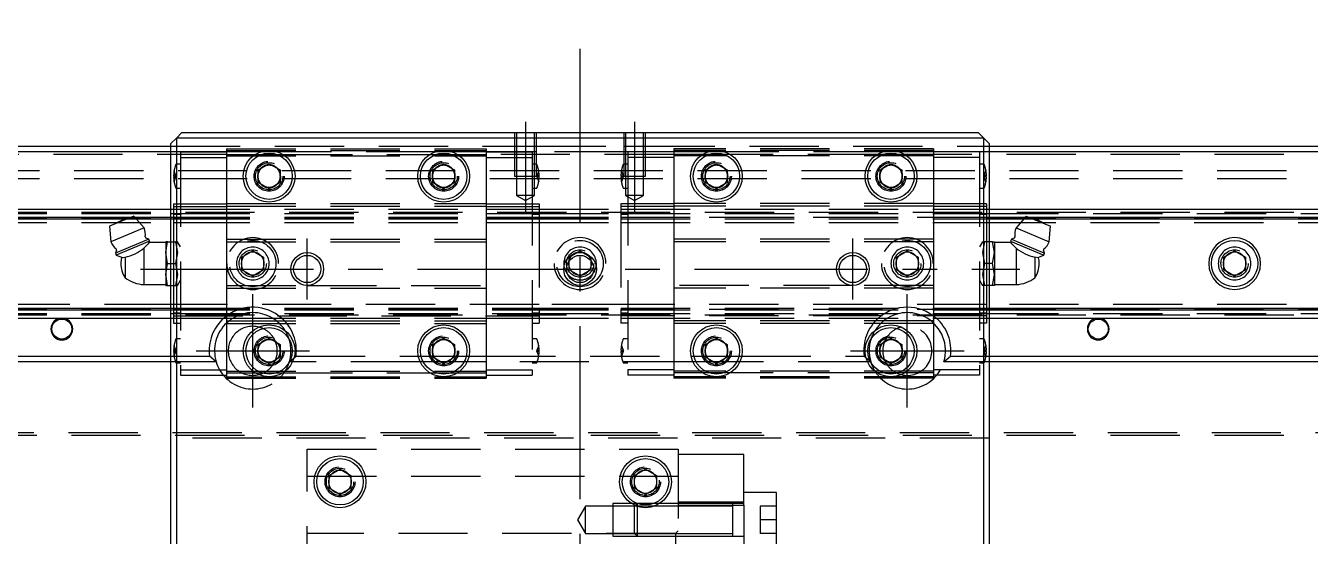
# Model space of a CAD drawing. Extents: x -8 to 904, y -330 to 120.
# Drawn here: x 218.4 to 453.9, y 26 to 119.6 of the extents above; entities that cross this region are included whole.
import ezdxf

# ---------------------------------------------------------------- set-up
doc = ezdxf.new("R2010")
doc.units = 0
doc.linetypes.add('CENTER', pattern=[50.8, 31.75, -6.35, 6.35, -6.35])
doc.linetypes.add('DASHED', pattern=[19.05, 12.7, -6.35])
doc.layers.get('0').update_dxf_attribs({"linetype": 'CONTINUOUS'})
doc.layers.add('CENTER', color=1, linetype='CENTER')

msp = doc.modelspace()

# ---------------------------------------------------------------- linework, layer by layer
at = {"color": 7, "linetype": 'CONTINUOUS'}
for p, q in [((245, 98), (246, 99)), ((246, 99), (247, 100)), ((246, 99), (246, -99)), ((394, 99), (246, 99)), ((247, 100), (393, 100)), ((393, 100), (394, 99)), ((394, 99), (395, 98)), ((394, -99), (394, 99)), ((2, 97.5), (245, 97.5)), ((245, -98), (245, 98)), ((395, 98), (395, -98)), ((395, 97.5), (638, 97.5)), ((245, 96.5), (1, 96.5)), ((261, 93.15), (263, 94.31)), ((263, 94.31), (265, 93.15)), ((293, 93.15), (295, 94.31)), ((295, 94.31), (297, 93.15)), ((343, 93.15), (345, 94.31)), ((345, 94.31), (347, 93.15)), ((375, 93.15), (377, 94.31)), ((377, 94.31), (379, 93.15)), ((639, 96.5), (395, 96.5)), ((261, 90.85), (261, 93.15)), ((265, 93.15), (265, 90.85)), ((293, 90.85), (293, 93.15)), ((297, 93.15), (297, 90.85)), ((343, 90.85), (343, 93.15)), ((347, 93.15), (347, 90.85)), ((375, 90.85), (375, 93.15)), ((379, 93.15), (379, 90.85)), ((263, 89.69), (261, 90.85)), ((265, 90.85), (263, 89.69)), ((295, 89.69), (293, 90.85)), ((297, 90.85), (295, 89.69)), ((345, 89.69), (343, 90.85)), ((347, 90.85), (345, 89.69)), ((377, 89.69), (375, 90.85)), ((379, 90.85), (377, 89.69)), ((0, 86), (245, 86)), ((395, 86), (640, 86)), ((0, 84.48), (237.73, 84.48)), ((0, 84.2), (237.05, 84.2)), ((238.2, 84.68), (233.77, 82.84)), ((233.77, 82.84), (233.97, 80)), ((240.07, 82.53), (233.97, 80)), ((240.07, 82.53), (238.2, 84.68)), ((238.37, 84.48), (245, 84.48)), ((238.62, 84.2), (245, 84.2)), ((395, 84.48), (401.63, 84.48)), ((395, 84.2), (401.38, 84.2)), ((401.8, 84.68), (399.93, 82.53)), ((399.93, 82.53), (406.03, 80)), ((401.8, 84.68), (406.23, 82.84)), ((402.27, 84.48), (640, 84.48)), ((402.95, 84.2), (640, 84.2)), ((406.03, 80), (406.23, 82.84)), ((240.93, 80.45), (234.83, 77.93)), ((241.08, 80.08), (234.98, 77.56)), ((240.93, 80.45), (240.42, 80.66)), ((240.9, 79.64), (241.08, 80.08)), ((241.08, 80.08), (240.93, 80.45)), ((399.07, 80.45), (398.92, 80.08)), ((398.92, 80.08), (399.1, 79.64)), ((398.92, 80.08), (405.02, 77.56)), ((399.58, 80.66), (399.07, 80.45)), ((399.07, 80.45), (405.17, 77.93)), ((235.04, 78.44), (234.83, 77.93)), ((234.83, 77.93), (234.98, 77.56)), ((240.04, 78.83), (241.08, 79.85)), ((240.04, 78.83), (240.04, 72.15)), ((244.04, 79.85), (241.08, 79.85)), ((244.4, 80), (244.04, 80)), ((244.04, 80), (244.04, 78)), ((244.04, 78), (244.4, 80)), ((244.4, 76), (244.04, 78)), ((244.04, 78), (244.04, 74)), ((244.4, 80), (245, 80)), ((395.6, 80), (395, 80)), ((395.6, 80), (395.96, 80)), ((395.96, 78), (395.6, 80)), ((395.6, 76), (395.96, 78)), ((395.96, 80), (395.96, 78)), ((398.92, 79.85), (395.96, 79.85)), ((395.96, 78), (395.96, 74)), ((399.96, 78.83), (398.92, 79.85)), ((399.96, 78.83), (399.96, 72.15)), ((405.17, 77.93), (404.96, 78.44)), ((405.02, 77.56), (405.17, 77.93)), ((438, 77.15), (440, 78.31)), ((440, 78.31), (442, 77.15)), ((234.98, 77.56), (236.1, 77.09)), ((235.94, 77.07), (236.6, 77.18)), ((236.6, 77.18), (236.6, 73.4)), ((244.04, 74), (244.4, 76)), ((244.4, 76), (245, 76)), ((395.6, 76), (395, 76)), ((395.96, 74), (395.6, 76)), ((404.06, 77.07), (403.4, 77.18)), ((403.4, 77.18), (403.4, 73.4)), ((403.9, 77.09), (405.02, 77.56)), ((438, 74.85), (438, 77.15)), ((442, 77.15), (442, 74.85)), ((244.04, 74), (244.04, 72)), ((244.4, 72), (244.04, 74)), ((395.6, 72), (395.96, 74)), ((395.96, 74), (395.96, 72)), ((440, 73.69), (438, 74.85)), ((442, 74.85), (440, 73.69)), ((240.04, 72.15), (244.04, 72.15)), ((244.04, 72), (244.4, 72)), ((244.4, 72), (245, 72)), ((395.6, 72), (395, 72)), ((395.96, 72), (395.6, 72)), ((395.96, 72.15), (399.96, 72.15)), ((0, 67.8), (245, 67.8)), ((0, 67.52), (245, 67.52)), ((0, 66), (245, 66)), ((395, 67.8), (640, 67.8)), ((395, 67.52), (640, 67.52)), ((395, 66), (640, 66)), ((261, 61.15), (263, 62.31)), ((263, 62.31), (265, 61.15)), ((293, 61.15), (295, 62.31)), ((295, 62.31), (297, 61.15)), ((343, 61.15), (345, 62.31)), ((345, 62.31), (347, 61.15)), ((375, 61.15), (377, 62.31)), ((377, 62.31), (379, 61.15)), ((147.94, 59), (245, 59)), ((261, 58.85), (261, 61.15)), ((265, 61.15), (265, 58.85)), ((293, 58.85), (293, 61.15)), ((297, 61.15), (297, 58.85)), ((343, 58.85), (343, 61.15)), ((347, 61.15), (347, 58.85)), ((375, 58.85), (375, 61.15)), ((379, 61.15), (379, 58.85)), ((395, 59), (492.06, 59)), ((245, 58), (146.71, 58)), ((263, 57.69), (261, 58.85)), ((265, 58.85), (263, 57.69)), ((295, 57.69), (293, 58.85)), ((297, 58.85), (295, 57.69)), ((345, 57.69), (343, 58.85)), ((347, 58.85), (345, 57.69)), ((377, 57.69), (375, 58.85)), ((379, 58.85), (377, 57.69)), ((493.29, 58), (395, 58)), ((274, 37.15), (276, 38.31)), ((276, 38.31), (278, 37.15)), ((330, 37.15), (332, 38.31)), ((332, 38.31), (334, 37.15)), ((274, 34.85), (274, 37.15)), ((278, 37.15), (278, 34.85)), ((330, 34.85), (330, 37.15)), ((334, 37.15), (334, 34.85)), ((276, 33.69), (274, 34.85)), ((278, 34.85), (276, 33.69)), ((332, 33.69), (330, 34.85)), ((334, 34.85), (332, 33.69))]:
    msp.add_line(p, q, dxfattribs=at)
at = {"color": 3, "linetype": 'DASHED'}
for p, q in [((308, 100), (308, 92)), ((308.35, 100), (308.35, 92)), ((311.65, 92), (311.65, 100)), ((312, 92), (312, 100)), ((328, 100), (328, 92)), ((328.35, 100), (328.35, 92)), ((331.65, 92), (331.65, 100)), ((332, 92), (332, 100)), ((245, 97.5), (308, 97.5)), ((255.2, 97), (302.8, 97)), ((255.2, 97), (255.2, 96)), ((255.2, 96.75), (302.8, 96.75)), ((302.8, 97), (302.8, 96)), ((308, 97.5), (312, 97.5)), ((312, 97.5), (328, 97.5)), ((328, 97.5), (332, 97.5)), ((332, 97.5), (395, 97.5)), ((337.2, 97), (337.2, 96)), ((384.8, 97), (337.2, 97)), ((384.8, 96.75), (337.2, 96.75)), ((384.8, 97), (384.8, 96)), ((255.2, 96), (0.5, 96)), ((255.2, 96.5), (245, 96.5)), ((246.77, 94.2), (245.99, 94.2)), ((246.77, 96.45), (246.77, 95.45)), ((246.77, 96.45), (255.2, 96.45)), ((246.77, 95.45), (246.77, 56.55)), ((246.77, 95.45), (255.2, 95.45)), ((261.48, 96.5), (255.2, 96.5)), ((255.2, 96), (255.2, 87)), ((255.2, 96), (260.44, 96)), ((255.2, 95.75), (302.8, 95.75)), ((260.44, 96), (261.56, 96)), ((264.52, 96.5), (261.48, 96.5)), ((261.56, 96), (264.44, 96)), ((264.44, 96), (265.56, 96)), ((293.48, 96.5), (264.52, 96.5)), ((265.56, 96), (292.44, 96)), ((292.44, 96), (293.56, 96)), ((296.52, 96.5), (293.48, 96.5)), ((293.56, 96), (296.44, 96)), ((296.44, 96), (297.56, 96)), ((302.8, 96.5), (296.52, 96.5)), ((297.56, 96), (302.8, 96)), ((308, 96.5), (302.8, 96.5)), ((302.8, 96.45), (308, 96.45)), ((302.8, 96), (302.8, 87)), ((337.2, 96), (302.8, 96)), ((302.8, 95.45), (308, 95.45)), ((312, 96.5), (308, 96.5)), ((308, 96.45), (311.23, 96.45)), ((308, 95.45), (311.23, 95.45)), ((311.23, 96.45), (311.23, 95.45)), ((311.23, 95.45), (311.23, 92)), ((312, 94.2), (311.23, 94.2)), ((328, 96.5), (312, 96.5)), ((312.01, 94.2), (312, 94.2)), ((328, 94.2), (327.99, 94.2)), ((332, 96.5), (328, 96.5)), ((328.77, 94.2), (328, 94.2)), ((332, 96.45), (328.77, 96.45)), ((328.77, 96.45), (328.77, 95.45)), ((328.77, 95.45), (328.77, 92)), ((332, 95.45), (328.77, 95.45)), ((337.2, 96.5), (332, 96.5)), ((337.2, 96.45), (332, 96.45)), ((337.2, 95.45), (332, 95.45)), ((343.48, 96.5), (337.2, 96.5)), ((337.2, 96), (337.2, 87)), ((342.44, 96), (337.2, 96)), ((384.8, 95.75), (337.2, 95.75)), ((343.56, 96), (342.44, 96)), ((346.52, 96.5), (343.48, 96.5)), ((346.44, 96), (343.56, 96)), ((347.56, 96), (346.44, 96)), ((375.48, 96.5), (346.52, 96.5)), ((374.44, 96), (347.56, 96)), ((375.56, 96), (374.44, 96)), ((378.52, 96.5), (375.48, 96.5)), ((378.44, 96), (375.56, 96)), ((379.56, 96), (378.44, 96)), ((384.8, 96.5), (378.52, 96.5)), ((384.8, 96), (379.56, 96)), ((395, 96.5), (384.8, 96.5)), ((393.23, 96.45), (384.8, 96.45)), ((384.8, 96), (384.8, 87)), ((639.5, 96), (384.8, 96)), ((393.23, 95.45), (384.8, 95.45)), ((393.23, 96.45), (393.23, 95.45)), ((393.23, 95.45), (393.23, 56.55)), ((394.01, 94.2), (393.23, 94.2)), ((640, 93), (0, 93)), ((245.58, 92.1), (245.5, 92.1)), ((245.5, 91.9), (245.58, 91.9)), ((245.9, 92.1), (245.58, 93)), ((245.58, 92.1), (245.9, 92.1)), ((245.58, 91.9), (245.58, 92.1)), ((245.58, 91), (245.9, 91.9)), ((245.58, 91.9), (245.9, 91.9)), ((245.9, 92.1), (245.94, 92)), ((245.9, 91.9), (245.94, 92)), ((260.5, 92), (260.53, 92.41)), ((292.5, 92), (292.53, 92.41)), ((308, 92), (312, 92)), ((308.35, 92), (308.35, 88.5)), ((311.23, 92), (311.23, 56.55)), ((311.65, 88.5), (311.65, 92)), ((312.1, 92.1), (312.06, 92)), ((312.1, 91.9), (312.06, 92)), ((312.42, 93), (312.1, 92.1)), ((312.42, 92.1), (312.1, 92.1)), ((312.1, 91.9), (312.42, 91)), ((312.42, 91.9), (312.1, 91.9)), ((312.5, 92.1), (312.42, 92.1)), ((312.42, 92.1), (312.42, 91.9)), ((312.42, 91.9), (312.5, 91.9)), ((327.5, 92.1), (327.58, 92.1)), ((327.58, 91.9), (327.5, 91.9)), ((327.58, 93), (327.9, 92.1)), ((327.58, 92.1), (327.9, 92.1)), ((327.58, 92.1), (327.58, 91.9)), ((327.9, 91.9), (327.58, 91)), ((327.58, 91.9), (327.9, 91.9)), ((327.9, 92.1), (327.94, 92)), ((327.9, 91.9), (327.94, 92)), ((328, 92), (332, 92)), ((328.35, 92), (328.35, 88.5)), ((328.77, 92), (328.77, 56.55)), ((331.65, 88.5), (331.65, 92)), ((342.5, 92), (342.53, 92.41)), ((374.5, 92), (374.53, 92.41)), ((394.1, 92.1), (394.06, 92)), ((394.1, 91.9), (394.06, 92)), ((394.1, 92.1), (394.42, 93)), ((394.42, 92.1), (394.1, 92.1)), ((394.42, 91), (394.1, 91.9)), ((394.42, 91.9), (394.1, 91.9)), ((394.42, 91.9), (394.42, 92.1)), ((394.42, 92.1), (394.5, 92.1)), ((394.5, 91.9), (394.42, 91.9)), ((640, 91.5), (0, 91.5)), ((245.99, 89.8), (246.77, 89.8)), ((311.23, 89.8), (312.01, 89.8)), ((327.99, 89.8), (328.77, 89.8)), ((393.23, 89.8), (394.01, 89.8)), ((308.35, 88.5), (310, 87.55)), ((311.65, 88.5), (308.35, 88.5)), ((310, 87.55), (311.65, 88.5)), ((328.35, 88.5), (330, 87.55)), ((331.65, 88.5), (328.35, 88.5)), ((330, 87.55), (331.65, 88.5)), ((0, 85.4), (640, 85.4)), ((0, 85.15), (245, 85.15)), ((245, 86), (245.5, 86)), ((245, 85.15), (245.5, 85.15)), ((245.5, 86.93), (246.77, 86.93)), ((245.5, 86.93), (245.5, 84.33)), ((245.5, 86.92), (246.77, 86.92)), ((245.5, 86.46), (246.77, 86.46)), ((245.5, 86), (246.77, 86)), ((245.5, 85.15), (246.77, 85.15)), ((245.5, 85.08), (246.77, 85.08)), ((246.77, 86.93), (255.2, 86.93)), ((246.77, 86.46), (255.2, 86.46)), ((246.77, 86), (302.8, 86)), ((246.77, 85.15), (302.8, 85.15)), ((255.2, 87), (302.8, 87)), ((255.2, 87), (255.2, 86.5)), ((255.2, 86.5), (255.2, 80.5)), ((255.2, 86.5), (302.8, 86.5)), ((302.8, 87), (302.8, 86.5)), ((302.8, 86.93), (311.23, 86.93)), ((302.8, 86.5), (302.8, 80.5)), ((302.8, 86.46), (311.23, 86.46)), ((302.8, 86), (312.5, 86)), ((302.8, 85.15), (312.5, 85.15)), ((311.23, 86.93), (312.5, 86.93)), ((311.23, 86.92), (312.5, 86.92)), ((311.23, 86.46), (312.5, 86.46)), ((311.23, 85.08), (312.5, 85.08)), ((312.5, 86.93), (312.5, 84.33)), ((312.5, 86), (327.5, 86)), ((312.5, 85.15), (327.5, 85.15)), ((328.77, 86.93), (327.5, 86.93)), ((327.5, 86.93), (327.5, 84.33)), ((328.77, 86.92), (327.5, 86.92)), ((328.77, 86.46), (327.5, 86.46)), ((327.5, 86), (394.5, 86)), ((327.5, 85.15), (394.5, 85.15)), ((327.5, 85.08), (328.77, 85.08)), ((337.2, 86.93), (328.77, 86.93)), ((337.2, 86.46), (328.77, 86.46)), ((337.2, 87), (337.2, 86.5)), ((384.8, 87), (337.2, 87)), ((337.2, 86.5), (337.2, 80.5)), ((384.8, 86.5), (337.2, 86.5)), ((384.8, 87), (384.8, 86.5)), ((393.23, 86.93), (384.8, 86.93)), ((384.8, 86.5), (384.8, 80.5)), ((393.23, 86.46), (384.8, 86.46)), ((394.5, 86.93), (393.23, 86.93)), ((394.5, 86.92), (393.23, 86.92)), ((394.5, 86.46), (393.23, 86.46)), ((393.23, 85.08), (394.5, 85.08)), ((394.5, 86.93), (394.5, 84.33)), ((394.5, 86), (395, 86)), ((394.5, 85.15), (395, 85.15)), ((395, 85.15), (640, 85.15)), ((0, 84.42), (245.5, 84.42)), ((0, 83.5), (245.5, 83.5)), ((237.05, 84.2), (238.62, 84.2)), ((237.73, 84.48), (238.37, 84.48)), ((245, 84.48), (245.5, 84.48)), ((245, 84.2), (245.5, 84.2)), ((245.5, 84.48), (246.77, 84.48)), ((245.5, 84.42), (246.77, 84.42)), ((245.5, 84.33), (245.5, 80)), ((245.5, 84.2), (246.77, 84.2)), ((245.5, 83.5), (246.77, 83.5)), ((246.77, 84.48), (302.8, 84.48)), ((246.77, 84.42), (302.8, 84.42)), ((246.77, 84.2), (302.8, 84.2)), ((246.77, 83.5), (302.8, 83.5)), ((302.8, 84.48), (312.5, 84.48)), ((302.8, 84.42), (312.5, 84.42)), ((302.8, 84.2), (312.5, 84.2)), ((302.8, 83.5), (312.5, 83.5)), ((312.5, 84.48), (327.5, 84.48)), ((312.5, 84.42), (327.5, 84.42)), ((312.5, 84.33), (312.5, 67.67)), ((312.5, 84.2), (327.5, 84.2)), ((312.5, 83.5), (327.5, 83.5)), ((327.5, 84.48), (394.5, 84.48)), ((394.5, 84.42), (327.5, 84.42)), ((327.5, 84.33), (327.5, 67.67)), ((327.5, 84.2), (394.5, 84.2)), ((327.5, 83.5), (394.5, 83.5)), ((394.5, 84.48), (395, 84.48)), ((394.5, 84.42), (640, 84.42)), ((394.5, 84.33), (394.5, 80)), ((394.5, 84.2), (395, 84.2)), ((394.5, 83.5), (640, 83.5)), ((401.38, 84.2), (402.95, 84.2)), ((401.63, 84.48), (402.27, 84.48)), ((255.2, 80.5), (302.8, 80.5)), ((255.2, 80.5), (255.2, 80)), ((302.8, 80.5), (302.8, 80)), ((337.2, 80.5), (337.2, 80)), ((384.8, 80.5), (337.2, 80.5)), ((384.8, 80.5), (384.8, 80)), ((245, 80), (245.87, 80)), ((245.5, 80), (245.5, 72)), ((246.22, 80), (245.87, 80)), ((245.87, 80), (246.22, 78)), ((246.22, 78), (245.87, 76)), ((246.77, 79.06), (246.22, 80)), ((255.2, 80), (302.8, 80)), ((255.2, 80), (255.2, 72)), ((258, 77.15), (260, 78.31)), ((260, 78.31), (262, 77.15)), ((302.8, 80), (302.8, 72)), ((318, 77.15), (320, 78.31)), ((320, 78.31), (322, 77.15)), ((337.2, 80), (337.2, 72)), ((384.8, 80), (337.2, 80)), ((378, 77.15), (380, 78.31)), ((380, 78.31), (382, 77.15)), ((384.8, 80), (384.8, 72)), ((393.78, 80), (393.23, 79.06)), ((393.78, 80), (394.13, 80)), ((394.13, 80), (393.78, 78)), ((393.78, 78), (394.13, 76)), ((395, 80), (394.13, 80)), ((394.5, 80), (394.5, 72)), ((245, 76), (245.87, 76)), ((245.87, 76), (246.22, 74)), ((257.5, 76), (257.53, 76.41)), ((258, 74.85), (258, 77.15)), ((262, 77.15), (262, 74.85)), ((317.5, 76), (317.53, 76.37)), ((318, 76.5), (318, 77.15)), ((318, 74.85), (318, 76.5)), ((322, 77.15), (322, 76.5)), ((322, 76.5), (322, 74.85)), ((377.5, 76), (377.53, 76.41)), ((378, 74.85), (378, 77.15)), ((382, 77.15), (382, 74.85)), ((394.13, 76), (393.78, 74)), ((395, 76), (394.13, 76)), ((437.5, 76), (437.53, 76.41)), ((246.22, 74), (245.87, 72)), ((260, 73.69), (258, 74.85)), ((262, 74.85), (260, 73.69)), ((320, 73.69), (318, 74.85)), ((322, 74.85), (320, 73.69)), ((380, 73.69), (378, 74.85)), ((382, 74.85), (380, 73.69)), ((393.78, 74), (394.13, 72)), ((245, 72), (245.87, 72)), ((245.5, 72), (245.5, 67.67)), ((245.87, 72), (246.22, 72)), ((246.22, 72), (246.77, 72.94)), ((255.2, 72), (255.2, 71.5)), ((255.2, 72), (270, 72)), ((255.2, 71.5), (255.2, 65.5)), ((255.2, 71.5), (302.8, 71.5)), ((270, 72), (302.8, 72)), ((302.8, 72), (302.8, 71.5)), ((302.8, 71.5), (302.8, 65.5)), ((337.2, 72), (337.2, 71.5)), ((370, 72), (337.2, 72)), ((337.2, 71.5), (337.2, 65.5)), ((384.8, 71.5), (337.2, 71.5)), ((384.8, 72), (370, 72)), ((384.8, 72), (384.8, 71.5)), ((384.8, 71.5), (384.8, 65.5)), ((393.23, 72.94), (393.78, 72)), ((394.13, 72), (393.78, 72)), ((395, 72), (394.13, 72)), ((394.5, 72), (394.5, 67.67)), ((245.5, 68.5), (0, 68.5)), ((246.77, 68.5), (245.5, 68.5)), ((312.5, 68.5), (246.77, 68.5)), ((327.5, 68.5), (312.5, 68.5)), ((394.5, 68.5), (327.5, 68.5)), ((640, 68.5), (394.5, 68.5)), ((0, 67.58), (245.5, 67.58)), ((0, 66.85), (245, 66.85)), ((0, 66.6), (640, 66.6)), ((245, 67.8), (245.5, 67.8)), ((245, 67.52), (245.5, 67.52)), ((245, 66.85), (245.5, 66.85)), ((245, 66), (245.5, 66)), ((245.5, 67.8), (246.77, 67.8)), ((245.5, 67.67), (245.5, 65.07)), ((245.5, 67.58), (246.77, 67.58)), ((245.5, 67.52), (246.77, 67.52)), ((246.77, 66.92), (245.5, 66.92)), ((245.5, 66.85), (246.77, 66.85)), ((245.5, 66.4), (312.5, 66.4)), ((245.5, 66), (246.77, 66)), ((246.77, 67.8), (312.5, 67.8)), ((246.77, 67.58), (312.5, 67.58)), ((246.77, 67.52), (312.5, 67.52)), ((246.77, 66.85), (312.5, 66.85)), ((246.77, 66), (255.2, 66)), ((255.2, 66), (302.8, 66)), ((302.8, 66), (312.5, 66)), ((312.5, 66.92), (311.23, 66.92)), ((312.5, 67.8), (327.5, 67.8)), ((312.5, 67.67), (312.5, 65.07)), ((312.5, 67.58), (327.5, 67.58)), ((312.5, 67.52), (327.5, 67.52)), ((312.5, 66.85), (327.5, 66.85)), ((312.5, 66), (327.5, 66)), ((327.5, 67.8), (394.5, 67.8)), ((327.5, 67.67), (327.5, 65.07)), ((394.5, 67.58), (327.5, 67.58)), ((327.5, 67.52), (394.5, 67.52)), ((328.77, 66.92), (327.5, 66.92)), ((327.5, 66.85), (394.5, 66.85)), ((394.5, 66.4), (327.5, 66.4)), ((327.5, 66), (394.5, 66)), ((394.5, 66.92), (393.23, 66.92)), ((394.5, 67.8), (395, 67.8)), ((394.5, 67.67), (394.5, 65.07)), ((394.5, 67.58), (640, 67.58)), ((394.5, 67.52), (395, 67.52)), ((394.5, 66.85), (395, 66.85)), ((394.5, 66), (395, 66)), ((395, 66.85), (640, 66.85)), ((245.5, 65.08), (246.77, 65.08)), ((245.5, 65.07), (246.77, 65.07)), ((255.2, 65.5), (302.8, 65.5)), ((255.2, 65.5), (255.2, 65)), ((255.2, 65), (302.8, 65)), ((255.2, 65), (255.2, 56)), ((302.8, 65.5), (302.8, 65)), ((302.8, 65), (302.8, 56)), ((311.23, 65.08), (312.5, 65.08)), ((311.23, 65.07), (312.5, 65.07)), ((328.77, 65.08), (327.5, 65.08)), ((328.77, 65.07), (327.5, 65.07)), ((337.2, 65.5), (337.2, 65)), ((384.8, 65.5), (337.2, 65.5)), ((337.2, 65), (337.2, 56)), ((384.8, 65), (337.2, 65)), ((384.8, 65.5), (384.8, 65)), ((384.8, 65), (384.8, 56)), ((394.5, 65.08), (393.23, 65.08)), ((394.5, 65.07), (393.23, 65.07)), ((246.77, 62.2), (245.99, 62.2)), ((312.01, 62.2), (311.23, 62.2)), ((328.77, 62.2), (327.99, 62.2)), ((394.01, 62.2), (393.23, 62.2)), ((245, 59), (245.58, 59)), ((245.58, 60.1), (245.5, 60.1)), ((245.5, 59.9), (245.58, 59.9)), ((245.9, 60.1), (245.58, 61)), ((245.58, 60.1), (245.9, 60.1)), ((245.58, 59.9), (245.58, 60.1)), ((245.58, 59), (245.9, 59.9)), ((245.58, 59.9), (245.9, 59.9)), ((245.58, 59), (246.77, 59)), ((245.9, 60.1), (245.94, 60)), ((245.9, 59.9), (245.94, 60)), ((246.77, 59), (252.06, 59)), ((253.29, 58), (252.06, 59)), ((260.5, 60), (260.53, 60.41)), ((267.56, 58.68), (267.94, 59)), ((267.94, 59), (290.36, 59)), ((290.36, 59), (290.87, 59)), ((290.87, 59), (292.44, 59)), ((292.44, 59), (292.71, 59)), ((292.5, 60), (292.53, 60.41)), ((292.71, 59), (293, 59)), ((293, 59), (293.15, 59)), ((293.15, 59), (293.2, 59)), ((293.2, 59), (296.8, 59)), ((296.8, 59), (296.85, 59)), ((296.85, 59), (297, 59)), ((297, 59), (297.29, 59)), ((297.29, 59), (297.56, 59)), ((297.56, 59), (299.13, 59)), ((299.13, 59), (299.64, 59)), ((299.64, 59), (302.8, 59)), ((302.8, 59), (340.36, 59)), ((312.1, 60.1), (312.06, 60)), ((312.1, 59.9), (312.06, 60)), ((312.42, 61), (312.1, 60.1)), ((312.42, 60.1), (312.1, 60.1)), ((312.1, 59.9), (312.42, 59)), ((312.42, 59.9), (312.1, 59.9)), ((312.5, 60.1), (312.42, 60.1)), ((312.42, 60.1), (312.42, 59.9)), ((312.42, 59.9), (312.5, 59.9)), ((327.5, 60.1), (327.58, 60.1)), ((327.58, 59.9), (327.5, 59.9)), ((327.58, 61), (327.9, 60.1)), ((327.58, 60.1), (327.9, 60.1)), ((327.58, 60.1), (327.58, 59.9)), ((327.9, 59.9), (327.58, 59)), ((327.58, 59.9), (327.9, 59.9)), ((327.9, 60.1), (327.94, 60)), ((327.9, 59.9), (327.94, 60)), ((340.36, 59), (340.87, 59)), ((340.87, 59), (342.44, 59)), ((342.44, 59), (342.71, 59)), ((342.5, 60), (342.53, 60.41)), ((342.71, 59), (343, 59)), ((343, 59), (343.15, 59)), ((343.15, 59), (343.2, 59)), ((343.2, 59), (346.8, 59)), ((346.8, 59), (346.85, 59)), ((346.85, 59), (347, 59)), ((347, 59), (347.29, 59)), ((347.29, 59), (347.56, 59)), ((347.56, 59), (349.13, 59)), ((349.13, 59), (349.64, 59)), ((349.64, 59), (372.06, 59)), ((372.44, 58.68), (372.06, 59)), ((374.5, 60), (374.53, 60.41)), ((386.71, 58), (387.94, 59)), ((387.94, 59), (394.42, 59)), ((394.1, 60.1), (394.06, 60)), ((394.1, 59.9), (394.06, 60)), ((394.1, 60.1), (394.42, 61)), ((394.42, 60.1), (394.1, 60.1)), ((394.42, 59), (394.1, 59.9)), ((394.42, 59.9), (394.1, 59.9)), ((394.42, 59.9), (394.42, 60.1)), ((394.42, 60.1), (394.5, 60.1)), ((394.5, 59.9), (394.42, 59.9)), ((394.42, 59), (395, 59)), ((245.84, 58), (245, 58)), ((246.77, 58), (245.84, 58)), ((245.99, 57.8), (246.77, 57.8)), ((253.29, 58), (246.77, 58)), ((246.77, 56.55), (255.2, 56.55)), ((246.77, 56.55), (246.77, 55.55)), ((266.71, 58), (267.56, 58.68)), ((266.75, 58), (266.71, 58)), ((267.31, 58), (266.75, 58)), ((290.69, 58), (267.31, 58)), ((291.25, 58), (290.69, 58)), ((293.11, 58), (291.25, 58)), ((293.5, 58), (293.11, 58)), ((294.36, 58), (293.5, 58)), ((294.46, 58), (294.36, 58)), ((294.5, 58), (294.46, 58)), ((295.5, 58), (294.5, 58)), ((295.54, 58), (295.5, 58)), ((295.64, 58), (295.54, 58)), ((296.5, 58), (295.64, 58)), ((296.89, 58), (296.5, 58)), ((298.75, 58), (296.89, 58)), ((299.31, 58), (298.75, 58)), ((302.8, 58), (299.31, 58)), ((340.69, 58), (302.8, 58)), ((302.8, 56.55), (311.23, 56.55)), ((311.23, 57.8), (312.01, 57.8)), ((311.23, 56.55), (311.23, 55.55)), ((327.99, 57.8), (328.77, 57.8)), ((328.77, 56.55), (328.77, 55.55)), ((337.2, 56.55), (328.77, 56.55)), ((341.25, 58), (340.69, 58)), ((343.11, 58), (341.25, 58)), ((343.5, 58), (343.11, 58)), ((344.36, 58), (343.5, 58)), ((344.46, 58), (344.36, 58)), ((344.5, 58), (344.46, 58)), ((345.5, 58), (344.5, 58)), ((345.54, 58), (345.5, 58)), ((345.64, 58), (345.54, 58)), ((346.5, 58), (345.64, 58)), ((346.89, 58), (346.5, 58)), ((348.75, 58), (346.89, 58)), ((349.31, 58), (348.75, 58)), ((372.69, 58), (349.31, 58)), ((373.29, 58), (372.44, 58.68)), ((373.25, 58), (372.69, 58)), ((373.29, 58), (373.25, 58)), ((393.23, 56.55), (384.8, 56.55)), ((394.16, 58), (386.71, 58)), ((393.23, 57.8), (394.01, 57.8)), ((393.23, 56.55), (393.23, 55.55)), ((395, 58), (394.16, 58)), ((246.77, 55.55), (255.2, 55.55)), ((255.2, 56.25), (302.8, 56.25)), ((255.2, 56), (255.2, 55)), ((255.2, 56), (260.44, 56)), ((255.2, 55.25), (302.8, 55.25)), ((255.2, 55), (302.8, 55)), ((260.44, 56), (261.56, 56)), ((261.56, 56), (264.44, 56)), ((264.44, 56), (265.56, 56)), ((265.56, 56), (292.44, 56)), ((292.44, 56), (293.56, 56)), ((293.56, 56), (296.44, 56)), ((296.44, 56), (297.56, 56)), ((297.56, 56), (302.8, 56)), ((302.8, 56), (302.8, 55)), ((302.8, 55.55), (311.23, 55.55)), ((337.2, 55.55), (328.77, 55.55)), ((384.8, 56.25), (337.2, 56.25)), ((337.2, 56), (337.2, 55)), ((342.44, 56), (337.2, 56)), ((384.8, 55.25), (337.2, 55.25)), ((384.8, 55), (337.2, 55)), ((343.56, 56), (342.44, 56)), ((346.44, 56), (343.56, 56)), ((347.56, 56), (346.44, 56)), ((374.44, 56), (347.56, 56)), ((375.56, 56), (374.44, 56)), ((378.44, 56), (375.56, 56)), ((379.56, 56), (378.44, 56)), ((384.8, 56), (379.56, 56)), ((384.8, 56), (384.8, 55)), ((393.23, 55.55), (384.8, 55.55)), ((639, 45), (1, 45)), ((639.5, 44.5), (0.5, 44.5)), ((395, 44), (245, 44)), ((270, -42), (270, 42)), ((270, 42), (338, 42)), ((338, 42), (338, -42)), ((350, 41), (338, 41)), ((350, 31.7), (350, 41)), ((270, 37), (338, 37)), ((273.5, 36), (273.51, 36.25)), ((334.48, 36.29), (334.5, 36)), ((356, 34.01), (350, 34.01)), ((356, 24.01), (356, 34.01)), ((321, 31.51), (319.56, 29.01)), ((326, 31.51), (321, 31.51)), ((321, 26.51), (321, 31.51)), ((330.5, 32.01), (326, 32.01)), ((326, 32.01), (326, 26.01)), ((330, 31.51), (326, 31.51)), ((330.5, 32.01), (330, 31.51)), ((338, 31.51), (330, 31.51)), ((338, 31.51), (330, 31.51)), ((330, 26.51), (330, 31.51)), ((338, 32.01), (330.5, 32.01)), ((338, 32.01), (330.5, 32.01)), ((330.5, 32.01), (330.5, 26.01)), ((350, 32.26), (338, 32.26)), ((348.01, 32.01), (338, 32.01)), ((338, 31.7), (350, 31.7)), ((348, 31.51), (338, 31.51)), ((350, 32.01), (348, 32.01)), ((348, 26.01), (348, 32.01)), ((350, 31.7), (350, -31.7)), ((356, 31.51), (353, 31.51)), ((353, 31.51), (353, 29.01)), ((319.56, 29.01), (321, 26.51)), ((356, 29.01), (353, 29.01)), ((353, 29.01), (353, 26.51)), ((337.5, 26.5), (270, 26.5)), ((321, 26.51), (326, 26.51)), ((326, 26.51), (330, 26.51)), ((326, 26.01), (330.5, 26.01)), ((330, 26.51), (338, 26.51)), ((330, 26.51), (330.5, 26.01)), ((330, 26.51), (338, 26.51)), ((330.5, 26.01), (338, 26.01)), ((330.5, 26.01), (338, 26.01)), ((338, 27), (337.5, 26.5)), ((337.5, 26.5), (337.5, -26.5)), ((338, 26.51), (348, 26.51)), ((338, 26.01), (348.01, 26.01)), ((348, 26.01), (350, 26.01)), ((348, 26.01), (348, 26.01)), ((356, 26.51), (353, 26.51))]:
    msp.add_line(p, q, dxfattribs=at)
at = {"color": 7, "linetype": 'CONTINUOUS'}
for centre, radius in [((263, 92), 4.75), ((295, 92), 4.75), ((345, 92), 4.75), ((377, 92), 4.75), ((263, 92), 4.25), ((295, 92), 4.25), ((345, 92), 4.25), ((377, 92), 4.25), ((440, 76), 4.25), ((320, 75), 3), ((270, 75), 2.5), ((320, 75), 2.5), ((370, 75), 2.5), ((263, 60), 4.75), ((263, 60), 4.25), ((295, 60), 4.75), ((295, 60), 4.25), ((345, 60), 4.75), ((345, 60), 4.25), ((377, 60), 4.75), ((377, 60), 4.25), ((276, 36), 4.75), ((276, 36), 4.25), ((332, 36), 4.75), ((332, 36), 4.25)]:
    msp.add_circle(centre, radius, dxfattribs=at)
at = {"color": 3, "linetype": 'DASHED'}
for centre, radius in [((263, 92), 2.75), ((263, 92), 2.5), ((295, 92), 2.75), ((295, 92), 2.5), ((345, 92), 2.75), ((345, 92), 2.5), ((377, 92), 2.75), ((377, 92), 2.5), ((263, 92), 2.07), ((295, 92), 2.07), ((345, 92), 2.07), ((377, 92), 2.07), ((260, 76), 4.25), ((320, 76), 4.25), ((380, 76), 4.25), ((260, 76), 2.5), ((320, 76), 2.5), ((380, 76), 2.5), ((440, 76), 2.5), ((263, 60), 2.75), ((263, 60), 2.5), ((263, 60), 2.07), ((295, 60), 2.75), ((295, 60), 2.5), ((295, 60), 2.07), ((345, 60), 2.75), ((345, 60), 2.5), ((345, 60), 2.07), ((377, 60), 2.75), ((377, 60), 2.5), ((377, 60), 2.07), ((276, 36), 2.75), ((276, 36), 2.5), ((332, 36), 2.75), ((332, 36), 2.5)]:
    msp.add_circle(centre, radius, dxfattribs=at)
at = {"color": 3, "linetype": 'CONTINUOUS'}
for centre, radius in [((270, 75), 3), ((370, 75), 3), ((225, 64), 1.83), ((415, 64), 1.83)]:
    msp.add_circle(centre, radius, dxfattribs=at)
at = {"color": 3, "linetype": 'DASHED'}
for centre, radius, start, end in [((245.99, 94.1), 0.1, 90, 159.1494), ((312.01, 94.1), 0.1, 20.8506, 90), ((327.99, 94.1), 0.1, 90, 159.1494), ((394.01, 94.1), 0.1, 20.8506, 90), ((251.5, 92), 6, 170.4203, 179.0449), ((251.5, 92), 6, 180.9551, 189.5797), ((251.5, 92), 6, 159.1494, 170.4059), ((263, 92), 2.1, 162.2472, 180), ((263, 92), 2.1, 180, 197.7528), ((263, 92), 2.06, 165.9141, 194.0859), ((263, 92), 2.06, 134.0859, 165.9141), ((263, 92), 2.1, 137.7528, 162.2472), ((263, 92), 2.1, 102.2472, 137.7528), ((263, 92), 2.06, 105.9141, 134.0859), ((263, 92), 2.06, 74.0859, 105.9141), ((263, 92), 2.1, 77.7528, 102.2472), ((263, 92), 2.1, 42.2472, 77.7528), ((263, 92), 2.06, 45.9141, 74.0859), ((263, 92), 2.06, 14.0859, 45.9141), ((263, 92), 2.1, 17.7528, 42.2472), ((263, 92), 2.1, 342.2472, 17.7528), ((263, 92), 2.06, 0, 14.0859), ((263, 92), 2.06, 345.9141, 0), ((295, 92), 2.1, 162.2472, 180), ((295, 92), 2.1, 180, 197.7528), ((295, 92), 2.06, 165.9141, 194.0859), ((295, 92), 2.06, 134.0859, 165.9141), ((295, 92), 2.1, 137.7528, 162.2472), ((295, 92), 2.1, 102.2472, 137.7528), ((295, 92), 2.06, 105.9141, 134.0859), ((295, 92), 2.06, 74.0859, 105.9141), ((295, 92), 2.1, 77.7528, 102.2472), ((295, 92), 2.1, 42.2472, 77.7528), ((295, 92), 2.06, 45.9141, 74.0859), ((295, 92), 2.06, 14.0859, 45.9141), ((295, 92), 2.1, 17.7528, 42.2472), ((295, 92), 2.1, 342.2472, 17.7528), ((295, 92), 2.06, 0, 14.0859), ((295, 92), 2.06, 345.9141, 0), ((306.5, 92), 6, 9.5941, 20.8506), ((306.5, 92), 6, 0.9551, 9.5797), ((306.5, 92), 6, 350.4203, 359.0449), ((333.5, 92), 6, 170.4203, 179.0449), ((333.5, 92), 6, 180.9551, 189.5797), ((333.5, 92), 6, 159.1494, 170.4059), ((345, 92), 2.1, 162.2472, 180), ((345, 92), 2.1, 180, 197.7528), ((345, 92), 2.06, 165.9141, 180), ((345, 92), 2.06, 180, 194.0859), ((345, 92), 2.06, 134.0859, 165.9141), ((345, 92), 2.1, 137.7528, 162.2472), ((345, 92), 2.1, 102.2472, 137.7528), ((345, 92), 2.06, 105.9141, 134.0859), ((345, 92), 2.06, 74.0859, 105.9141), ((345, 92), 2.1, 77.7528, 102.2472), ((345, 92), 2.1, 42.2472, 77.7528), ((345, 92), 2.06, 45.9141, 74.0859), ((345, 92), 2.06, 14.0859, 45.9141), ((345, 92), 2.1, 17.7528, 42.2472), ((345, 92), 2.1, 342.2472, 17.7528), ((345, 92), 2.06, 345.9141, 14.0859), ((377, 92), 2.1, 162.2472, 180), ((377, 92), 2.1, 180, 197.7528), ((377, 92), 2.06, 165.9141, 180), ((377, 92), 2.06, 180, 194.0859), ((377, 92), 2.06, 134.0859, 165.9141), ((377, 92), 2.1, 137.7528, 162.2472), ((377, 92), 2.1, 102.2472, 137.7528), ((377, 92), 2.06, 105.9141, 134.0859), ((377, 92), 2.06, 74.0859, 105.9141), ((377, 92), 2.1, 77.7528, 102.2472), ((377, 92), 2.1, 42.2472, 77.7528), ((377, 92), 2.06, 45.9141, 74.0859), ((377, 92), 2.06, 14.0859, 45.9141), ((377, 92), 2.1, 17.7528, 42.2472), ((377, 92), 2.1, 342.2472, 17.7528), ((377, 92), 2.06, 345.9141, 14.0859), ((388.5, 92), 6, 9.5941, 20.8506), ((388.5, 92), 6, 0.9551, 9.5797), ((388.5, 92), 6, 350.4203, 359.0449), ((251.5, 92), 6, 189.5941, 200.8506), ((245.99, 89.9), 0.1, 200.8506, 270), ((263, 92), 2.06, 194.0859, 225.9141), ((263, 92), 2.1, 197.7528, 222.2472), ((263, 92), 2.1, 222.2472, 257.7528), ((263, 92), 2.06, 225.9141, 254.0859), ((263, 92), 2.06, 254.0859, 285.9141), ((263, 92), 2.1, 257.7528, 282.2472), ((263, 92), 2.1, 282.2472, 317.7528), ((263, 92), 2.06, 285.9141, 314.0859), ((263, 92), 2.06, 314.0859, 345.9141), ((263, 92), 2.1, 317.7528, 342.2472), ((295, 92), 2.06, 194.0859, 225.9141), ((295, 92), 2.1, 197.7528, 222.2472), ((295, 92), 2.1, 222.2472, 257.7528), ((295, 92), 2.06, 225.9141, 254.0859), ((295, 92), 2.06, 254.0859, 285.9141), ((295, 92), 2.1, 257.7528, 282.2472), ((295, 92), 2.1, 282.2472, 317.7528), ((295, 92), 2.06, 285.9141, 314.0859), ((295, 92), 2.06, 314.0859, 345.9141), ((295, 92), 2.1, 317.7528, 342.2472), ((312.01, 89.9), 0.1, 270, 339.1494), ((306.5, 92), 6, 339.1494, 350.4059), ((333.5, 92), 6, 189.5941, 200.8506), ((327.99, 89.9), 0.1, 200.8506, 270), ((345, 92), 2.06, 194.0859, 225.9141), ((345, 92), 2.1, 197.7528, 222.2472), ((345, 92), 2.1, 222.2472, 257.7528), ((345, 92), 2.06, 225.9141, 254.0859), ((345, 92), 2.06, 254.0859, 285.9141), ((345, 92), 2.1, 257.7528, 282.2472), ((345, 92), 2.1, 282.2472, 317.7528), ((345, 92), 2.06, 285.9141, 314.0859), ((345, 92), 2.06, 314.0859, 345.9141), ((345, 92), 2.1, 317.7528, 342.2472), ((377, 92), 2.06, 194.0859, 225.9141), ((377, 92), 2.1, 197.7528, 222.2472), ((377, 92), 2.1, 222.2472, 257.7528), ((377, 92), 2.06, 225.9141, 254.0859), ((377, 92), 2.06, 254.0859, 285.9141), ((377, 92), 2.1, 257.7528, 282.2472), ((377, 92), 2.1, 282.2472, 317.7528), ((377, 92), 2.06, 285.9141, 314.0859), ((377, 92), 2.06, 314.0859, 345.9141), ((377, 92), 2.1, 317.7528, 342.2472), ((394.01, 89.9), 0.1, 270, 339.1494), ((388.5, 92), 6, 339.1494, 350.4059), ((260, 76), 4.75, 0, 180), ((320, 76), 4.75, 0, 180), ((380, 76), 4.75, 0, 180), ((260, 76), 3, 0, 180), ((260, 76), 2.1, 102.2472, 137.7528), ((260, 76), 2.1, 77.7528, 102.2472), ((260, 76), 2.1, 42.2472, 77.7528), ((320, 76), 3, 0, 180), ((320, 76), 2.1, 102.2472, 137.7528), ((320, 76), 2.1, 77.7528, 102.2472), ((320, 76), 2.1, 42.2472, 77.7528), ((380, 76), 3, 0, 180), ((380, 76), 2.1, 102.2472, 137.7528), ((380, 76), 2.1, 77.7528, 102.2472), ((380, 76), 2.1, 42.2472, 77.7528), ((440, 76), 3, 0, 180), ((440, 76), 2.1, 102.2472, 137.7528), ((440, 76), 2.1, 77.7528, 102.2472), ((440, 76), 2.1, 42.2472, 77.7528), ((260, 76), 4.75, 180, 0), ((260, 76), 3, 180, 0), ((260, 76), 2.1, 137.7528, 180), ((260, 76), 2.1, 180, 222.2472), ((260, 76), 2.1, 17.7528, 42.2472), ((260, 76), 2.1, 317.7528, 342.2472), ((260, 76), 2.1, 342.2472, 17.7528), ((320, 76), 4.75, 180, 0), ((320, 76), 3, 180, 218.6822), ((320, 76), 2.1, 168.463, 180), ((320, 76), 2.1, 180, 197.7528), ((320, 76), 2.1, 162.2472, 168.463), ((320, 76), 2.1, 137.7528, 162.2472), ((320, 76), 2.1, 197.7528, 222.2472), ((320, 76), 2.1, 17.7528, 42.2472), ((320, 76), 2.1, 317.7528, 342.2472), ((320, 76), 2.1, 11.537, 17.7528), ((320, 76), 2.1, 342.2472, 11.537), ((320, 76), 3, 321.3178, 0), ((380, 76), 4.75, 180, 0), ((380, 76), 3, 180, 0), ((380, 76), 2.1, 162.2472, 180), ((380, 76), 2.1, 180, 197.7528), ((380, 76), 2.1, 137.7528, 162.2472), ((380, 76), 2.1, 197.7528, 222.2472), ((380, 76), 2.1, 17.7528, 42.2472), ((380, 76), 2.1, 317.7528, 342.2472), ((380, 76), 2.1, 342.2472, 17.7528), ((440, 76), 3, 180, 0), ((440, 76), 2.1, 162.2472, 180), ((440, 76), 2.1, 180, 197.7528), ((440, 76), 2.1, 137.7528, 162.2472), ((440, 76), 2.1, 197.7528, 222.2472), ((440, 76), 2.1, 17.7528, 42.2472), ((440, 76), 2.1, 317.7528, 342.2472), ((440, 76), 2.1, 342.2472, 17.7528), ((260, 76), 2.1, 222.2472, 257.7528), ((260, 76), 2.1, 257.7528, 282.2472), ((260, 76), 2.1, 282.2472, 317.7528), ((320, 76), 3, 218.6822, 321.3178), ((320, 76), 2.1, 222.2472, 257.7528), ((320, 76), 2.1, 257.7528, 282.2472), ((320, 76), 2.1, 282.2472, 317.7528), ((380, 76), 2.1, 222.2472, 257.7528), ((380, 76), 2.1, 257.7528, 282.2472), ((380, 76), 2.1, 282.2472, 317.7528), ((440, 76), 2.1, 222.2472, 257.7528), ((440, 76), 2.1, 257.7528, 282.2472), ((440, 76), 2.1, 282.2472, 317.7528), ((260, 60), 8, 131.4096, 187.1808), ((260, 60), 8, 126.8699, 131.4096), ((260, 60), 8, 48.5904, 126.8699), ((260, 60), 7, 121.0027, 133.2918), ((260, 60), 7, 58.9973, 121.0027), ((260, 60), 7, 32.4617, 58.9973), ((260, 60), 8, 352.8192, 48.5904), ((380, 60), 8, 131.4096, 187.1808), ((380, 60), 7, 121.0027, 147.5383), ((380, 60), 8, 48.5904, 131.4096), ((380, 60), 7, 58.9973, 121.0027), ((380, 60), 7, 343.3985, 58.9973), ((380, 60), 8, 352.8192, 48.5904), ((260, 60), 7, 133.2918, 196.6015), ((260, 60), 4.5, 75.6594, 180), ((260, 60), 4.5, 65.5215, 75.6594), ((260, 60), 4.5, 36.5593, 65.5215), ((260, 60), 7, 18.0303, 32.4617), ((380, 60), 7, 147.5383, 161.9697), ((380, 60), 4.5, 114.4785, 143.4407), ((380, 60), 4.5, 104.3406, 114.4785), ((380, 60), 4.5, 255.6594, 104.3406), ((251.5, 60), 6, 159.1494, 170.4059), ((245.99, 62.1), 0.1, 90, 159.1494), ((263, 60), 2.06, 134.0859, 165.9141), ((263, 60), 2.1, 137.7528, 162.2472), ((263, 60), 2.1, 102.2472, 137.7528), ((263, 60), 2.06, 105.9141, 134.0859), ((263, 60), 2.06, 74.0859, 105.9141), ((263, 60), 2.1, 77.7528, 102.2472), ((263, 60), 2.1, 42.2472, 77.7528), ((263, 60), 2.06, 45.9141, 74.0859), ((260, 60), 4.5, 31.5863, 36.5593), ((260, 60), 4.5, 22.202, 31.5863), ((260, 60), 4.5, 337.798, 22.202), ((263, 60), 2.06, 14.0859, 45.9141), ((263, 60), 2.1, 17.7528, 42.2472), ((260, 60), 7, 343.3985, 18.0303), ((295, 60), 2.06, 134.0859, 165.9141), ((295, 60), 2.1, 137.7528, 162.2472), ((295, 60), 2.1, 102.2472, 137.7528), ((295, 60), 2.06, 105.9141, 134.0859), ((295, 60), 2.06, 74.0859, 105.9141), ((295, 60), 2.1, 77.7528, 102.2472), ((295, 60), 2.1, 42.2472, 77.7528), ((295, 60), 2.06, 45.9141, 74.0859), ((295, 60), 2.06, 14.0859, 45.9141), ((295, 60), 2.1, 17.7528, 42.2472), ((312.01, 62.1), 0.1, 20.8506, 90), ((306.5, 60), 6, 9.5941, 20.8506), ((333.5, 60), 6, 159.1494, 170.4059), ((327.99, 62.1), 0.1, 90, 159.1494), ((345, 60), 2.06, 134.0859, 165.9141), ((345, 60), 2.1, 137.7528, 162.2472), ((345, 60), 2.1, 102.2472, 137.7528), ((345, 60), 2.06, 105.9141, 134.0859), ((345, 60), 2.06, 74.0859, 105.9141), ((345, 60), 2.1, 77.7528, 102.2472), ((345, 60), 2.1, 42.2472, 77.7528), ((345, 60), 2.06, 45.9141, 74.0859), ((345, 60), 2.06, 14.0859, 45.9141), ((345, 60), 2.1, 17.7528, 42.2472), ((380, 60), 7, 161.9697, 196.6015), ((377, 60), 2.06, 134.0859, 165.9141), ((377, 60), 2.1, 137.7528, 162.2472), ((377, 60), 2.1, 102.2472, 137.7528), ((380, 60), 4.5, 157.798, 180), ((377, 60), 2.06, 105.9141, 134.0859), ((380, 60), 4.5, 148.4137, 157.798), ((380, 60), 4.5, 143.4407, 148.4137), ((377, 60), 2.06, 74.0859, 105.9141), ((377, 60), 2.1, 77.7528, 102.2472), ((377, 60), 2.1, 42.2472, 77.7528), ((377, 60), 2.06, 45.9141, 74.0859), ((377, 60), 2.06, 14.0859, 45.9141), ((377, 60), 2.1, 17.7528, 42.2472), ((394.01, 62.1), 0.1, 20.8506, 90), ((388.5, 60), 6, 9.5941, 20.8506), ((251.5, 60), 6, 170.4203, 179.0449), ((251.5, 60), 6, 180.9551, 189.5797), ((251.5, 60), 6, 189.5941, 200.8506), ((260, 60), 4.5, 180, 284.3406), ((263, 60), 2.1, 162.2472, 180), ((263, 60), 2.1, 180, 197.7528), ((263, 60), 2.06, 165.9141, 194.0859), ((263, 60), 2.06, 194.0859, 225.9141), ((263, 60), 2.1, 197.7528, 222.2472), ((263, 60), 2.06, 314.0859, 345.9141), ((263, 60), 2.1, 317.7528, 342.2472), ((263, 60), 2.1, 342.2472, 17.7528), ((263, 60), 2.06, 0, 14.0859), ((263, 60), 2.06, 345.9141, 0), ((295, 60), 2.1, 162.2472, 180), ((295, 60), 2.1, 180, 197.7528), ((295, 60), 2.06, 165.9141, 194.0859), ((295, 60), 2.06, 194.0859, 225.9141), ((295, 60), 2.1, 197.7528, 222.2472), ((295, 60), 2.06, 314.0859, 345.9141), ((295, 60), 2.1, 317.7528, 342.2472), ((295, 60), 2.1, 342.2472, 17.7528), ((295, 60), 2.06, 0, 14.0859), ((295, 60), 2.06, 345.9141, 0), ((306.5, 60), 6, 339.1494, 350.4059), ((306.5, 60), 6, 0.9551, 9.5797), ((306.5, 60), 6, 350.4203, 359.0449), ((333.5, 60), 6, 170.4203, 179.0449), ((333.5, 60), 6, 180.9551, 189.5797), ((333.5, 60), 6, 189.5941, 200.8506), ((345, 60), 2.1, 162.2472, 180), ((345, 60), 2.1, 180, 197.7528), ((345, 60), 2.06, 165.9141, 180), ((345, 60), 2.06, 180, 194.0859), ((345, 60), 2.06, 194.0859, 225.9141), ((345, 60), 2.1, 197.7528, 222.2472), ((345, 60), 2.06, 314.0859, 345.9141), ((345, 60), 2.1, 317.7528, 342.2472), ((345, 60), 2.1, 342.2472, 17.7528), ((345, 60), 2.06, 345.9141, 14.0859), ((377, 60), 2.1, 162.2472, 180), ((377, 60), 2.1, 180, 197.7528), ((377, 60), 2.06, 165.9141, 180), ((377, 60), 2.06, 180, 194.0859), ((377, 60), 2.06, 194.0859, 225.9141), ((377, 60), 2.1, 197.7528, 222.2472), ((380, 60), 4.5, 180, 202.202), ((377, 60), 2.06, 314.0859, 345.9141), ((377, 60), 2.1, 317.7528, 342.2472), ((377, 60), 2.1, 342.2472, 17.7528), ((377, 60), 2.06, 345.9141, 14.0859), ((388.5, 60), 6, 339.1494, 350.4059), ((388.5, 60), 6, 0.9551, 9.5797), ((388.5, 60), 6, 350.4203, 359.0449), ((245.99, 57.9), 0.1, 200.8506, 270), ((260, 60), 7, 196.6015, 314.4153), ((263, 60), 2.1, 222.2472, 257.7528), ((263, 60), 2.06, 225.9141, 254.0859), ((260, 60), 4.5, 294.4785, 323.4407), ((263, 60), 2.06, 254.0859, 285.9141), ((263, 60), 2.1, 257.7528, 282.2472), ((263, 60), 2.1, 282.2472, 317.7528), ((263, 60), 2.06, 285.9141, 314.0859), ((260, 60), 4.5, 323.4407, 328.4137), ((260, 60), 4.5, 328.4137, 337.798), ((260, 60), 7, 327.5383, 341.9697), ((260, 60), 7, 341.9697, 343.3985), ((295, 60), 2.1, 222.2472, 257.7528), ((295, 60), 2.06, 225.9141, 254.0859), ((295, 60), 2.06, 254.0859, 285.9141), ((295, 60), 2.1, 257.7528, 282.2472), ((295, 60), 2.1, 282.2472, 317.7528), ((295, 60), 2.06, 285.9141, 314.0859), ((312.01, 57.9), 0.1, 270, 339.1494), ((327.99, 57.9), 0.1, 200.8506, 270), ((345, 60), 2.1, 222.2472, 257.7528), ((345, 60), 2.06, 225.9141, 254.0859), ((345, 60), 2.06, 254.0859, 285.9141), ((345, 60), 2.1, 257.7528, 282.2472), ((345, 60), 2.1, 282.2472, 317.7528), ((345, 60), 2.06, 285.9141, 314.0859), ((380, 60), 7, 196.6015, 198.0303), ((380, 60), 7, 198.0303, 212.4617), ((380, 60), 7, 225.5847, 343.3985), ((377, 60), 2.1, 222.2472, 257.7528), ((377, 60), 2.06, 225.9141, 254.0859), ((380, 60), 4.5, 202.202, 211.5863), ((380, 60), 4.5, 211.5863, 216.5593), ((380, 60), 4.5, 216.5593, 245.5215), ((377, 60), 2.06, 254.0859, 285.9141), ((377, 60), 2.1, 257.7528, 282.2472), ((377, 60), 2.1, 282.2472, 317.7528), ((377, 60), 2.06, 285.9141, 314.0859), ((394.01, 57.9), 0.1, 270, 339.1494), ((260, 60), 4.5, 284.3406, 294.4785), ((260, 60), 7, 314.4153, 327.5383), ((380, 60), 7, 212.4617, 225.5847), ((380, 60), 4.5, 245.5215, 255.6594), ((276, 36), 2.1, 102.2472, 137.7528), ((276, 36), 2.1, 77.7528, 102.2472), ((276, 36), 2.1, 42.2472, 77.7528), ((332, 36), 2.1, 102.2472, 137.7528), ((332, 36), 2.1, 77.7528, 102.2472), ((332, 36), 2.1, 42.2472, 77.7528), ((276, 36), 2.1, 162.2472, 180), ((276, 36), 2.1, 180, 197.7528), ((276, 36), 2.1, 137.7528, 162.2472), ((276, 36), 2.1, 197.7528, 222.2472), ((276, 36), 2.1, 17.7528, 42.2472), ((276, 36), 2.1, 317.7528, 342.2472), ((276, 36), 2.1, 342.2472, 17.7528), ((332, 36), 2.1, 162.2472, 180), ((332, 36), 2.1, 180, 197.7528), ((332, 36), 2.1, 137.7528, 162.2472), ((332, 36), 2.1, 197.7528, 222.2472), ((332, 36), 2.1, 17.7528, 42.2472), ((332, 36), 2.1, 317.7528, 342.2472), ((332, 36), 2.1, 342.2472, 17.7528), ((276, 36), 2.1, 222.2472, 257.7528), ((276, 36), 2.1, 257.7528, 282.2472), ((276, 36), 2.1, 282.2472, 317.7528), ((332, 36), 2.1, 222.2472, 257.7528), ((332, 36), 2.1, 257.7528, 282.2472), ((332, 36), 2.1, 282.2472, 317.7528)]:
    msp.add_arc(centre, radius, start, end, dxfattribs=at)
at = {"color": 7, "linetype": 'CONTINUOUS'}
for centre, radius, start, end in [((237.15, 80.95), 3.2, 112.5, 130.7094), ((237.15, 80.95), 3.2, 94.2906, 112.5), ((237.02, 81.27), 3.3, 353.1639, 22.4998), ((402.98, 81.27), 3.3, 157.5002, 186.8361), ((402.85, 80.95), 3.2, 67.5, 85.7094), ((402.85, 80.95), 3.2, 49.2906, 67.5), ((240.49, 80.85), 0.2, 173.1612, 247.4985), ((399.51, 80.85), 0.2, 292.5015, 6.8388), ((440, 76), 4.75, 0, 180), ((237.02, 81.27), 3.3, 202.5002, 231.8361), ((234.86, 78.51), 0.2, 337.5015, 51.8388), ((234.97, 85.01), 8, 281.7644, 309.3672), ((405.03, 85.01), 8, 230.6329, 258.2355), ((405.14, 78.51), 0.2, 128.1612, 202.4985), ((402.98, 81.27), 3.3, 308.1639, 337.4998), ((240.52, 76), 4.7, 166.8211, 179.9998), ((240.52, 76), 4.7, 180.0002, 213.5861), ((399.48, 76), 4.7, 326.4139, 359.9998), ((399.48, 76), 4.7, 0.0002, 13.1788), ((440, 76), 4.75, 180, 0), ((240.27, 78.15), 6, 232.2738, 267.8214), ((399.73, 78.15), 6, 272.1786, 307.7262), ((225, 64), 2, 180, 90), ((225, 64), 2, 90, 180), ((415, 64), 2, 180, 90), ((415, 64), 2, 90, 180)]:
    msp.add_arc(centre, radius, start, end, dxfattribs=at)
at = {"layer": 'CENTER', "color": 1, "linetype": 'CENTER'}
for p, q in [((320, -119.6), (320, 119.6)), ((310, 102), (310, 85.55)), ((330, 102), (330, 85.55)), ((270, 69.4), (270, 80.6)), ((370, 69.4), (370, 80.6)), ((239.4, 75), (400.6, 75)), ((260, 49.6), (260, 70.4)), ((380, 49.6), (380, 70.4)), ((249.6, 60), (270.4, 60)), ((369.6, 60), (390.4, 60))]:
    msp.add_line(p, q, dxfattribs=at)

doc.saveas('drawing.dxf')
